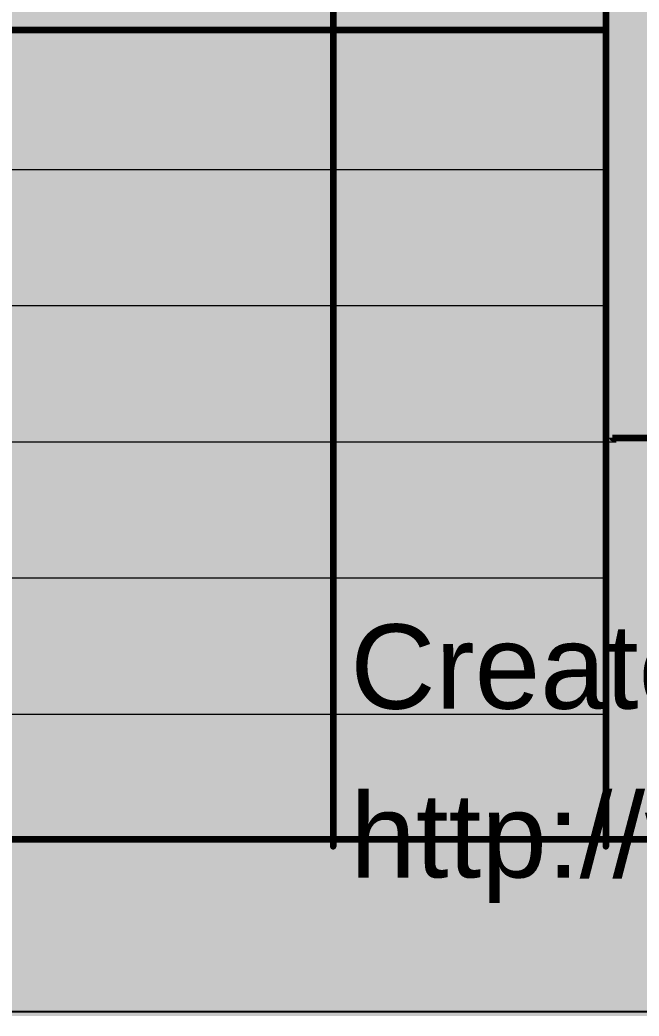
# Model space of a CAD drawing. Header units: millimetres. Extents: x 0 to 418, y 2 to 297.
# Drawn here: x 269.02 to 291.98, y 1.63 to 38.56 of the extents above; entities that cross this region are included whole.
import ezdxf
from ezdxf.xclip import XClip

# ---------------------------------------------------------------- set-up
doc = ezdxf.new("R2010")
doc.units = ezdxf.units.MM
doc.header["$MEASUREMENT"] = 0
doc.layers.get('0').update_dxf_attribs({"linetype": 'CONTINUOUS'})
doc.layers.add('23ED420', color=7, linetype='CONTINUOUS')
doc.styles.add('23ED4C0', font='Arial.ttf')

# ---------------------------------------------------------------- blocks, each defined once
blk = doc.blocks.new('MF239C630')
at = {"color": 0, "linetype": 'Continuous', "lineweight": 100, "true_color": 0x000007}
blk.add_lwpolyline([(19.75, 292.471), (19.75, 8.188), (412.175, 8.188), (412.175, 292.471)], dxfattribs=at)
blk = doc.blocks.new('239C870')
at = {"layer": '23ED420', "color": 0, "true_color": 0x000001, "style": '23ED4C0'}
for s, p in [('Created in Free Online PDF to DWG Converter by CADSoftTools', (0, 0)), ('http://www.cadsofttools.com/pdf-to-dwg-online/', (0, -2))]:
    blk.add_text(s, height=1, dxfattribs=at).set_placement(p)

msp = doc.modelspace()

# ---------------------------------------------------------------- hatches: boundary and pattern name
at = {"true_color": 0xffffff}
for points in [[(-0.132, 297.01), (-0.132, 1.627), (417.7, 1.627), (417.7, 297.01)], [(-0.132, 297.01), (-0.132, 1.89), (417.7, 1.89), (417.7, 297.01)]]:
    msp.add_hatch(color=0, dxfattribs=at).paths.add_polyline_path(points)

# ---------------------------------------------------------------- linework, layer by layer
at = {"color": 0, "linetype": 'Continuous', "lineweight": 100, "true_color": 0x000007}
for points in [[(280.632, 63.443), (280.632, 7.909), (280.632, 7.909)], [(290.746, 63.443), (290.746, 7.909), (290.746, 7.909)], [(225.098, 38.2), (290.746, 38.2), (290.746, 38.2)], [(412.175, 23.054), (290.992, 23.054), (290.992, 23.054)]]:
    msp.add_lwpolyline(points, dxfattribs=at)
at = {"color": 0, "linetype": 'Continuous', "lineweight": 20, "true_color": 0x000007}
for points in [[(225.229, 33.02), (290.861, 33.02), (290.861, 33.02)], [(225.229, 27.971), (290.861, 27.971), (290.861, 27.971)], [(225.229, 22.923), (291.124, 22.923), (291.124, 22.923)], [(225.229, 17.874), (290.861, 17.874), (290.861, 17.874)], [(225.229, 12.826), (290.861, 12.826), (290.861, 12.826)]]:
    msp.add_lwpolyline(points, dxfattribs=at)

# ---------------------------------------------------------------- block references
at = {"color": 0, "true_color": 0xffffff}
ref = msp.add_blockref('MF239C630', (0, 0), dxfattribs=at)
XClip(ref).set_block_clipping_path([(0, 1.7912147777), (417.8319348779, 297.01)])
at = {"layer": '23ED420', "color": 0, "true_color": 0x000000, "xscale": 3.128785304856134, "yscale": 3.128785304856134, "zscale": 3.128785304856134}
msp.add_blockref('239C870', (281.271, 13.022), dxfattribs=at)

doc.saveas('drawing.dxf')
